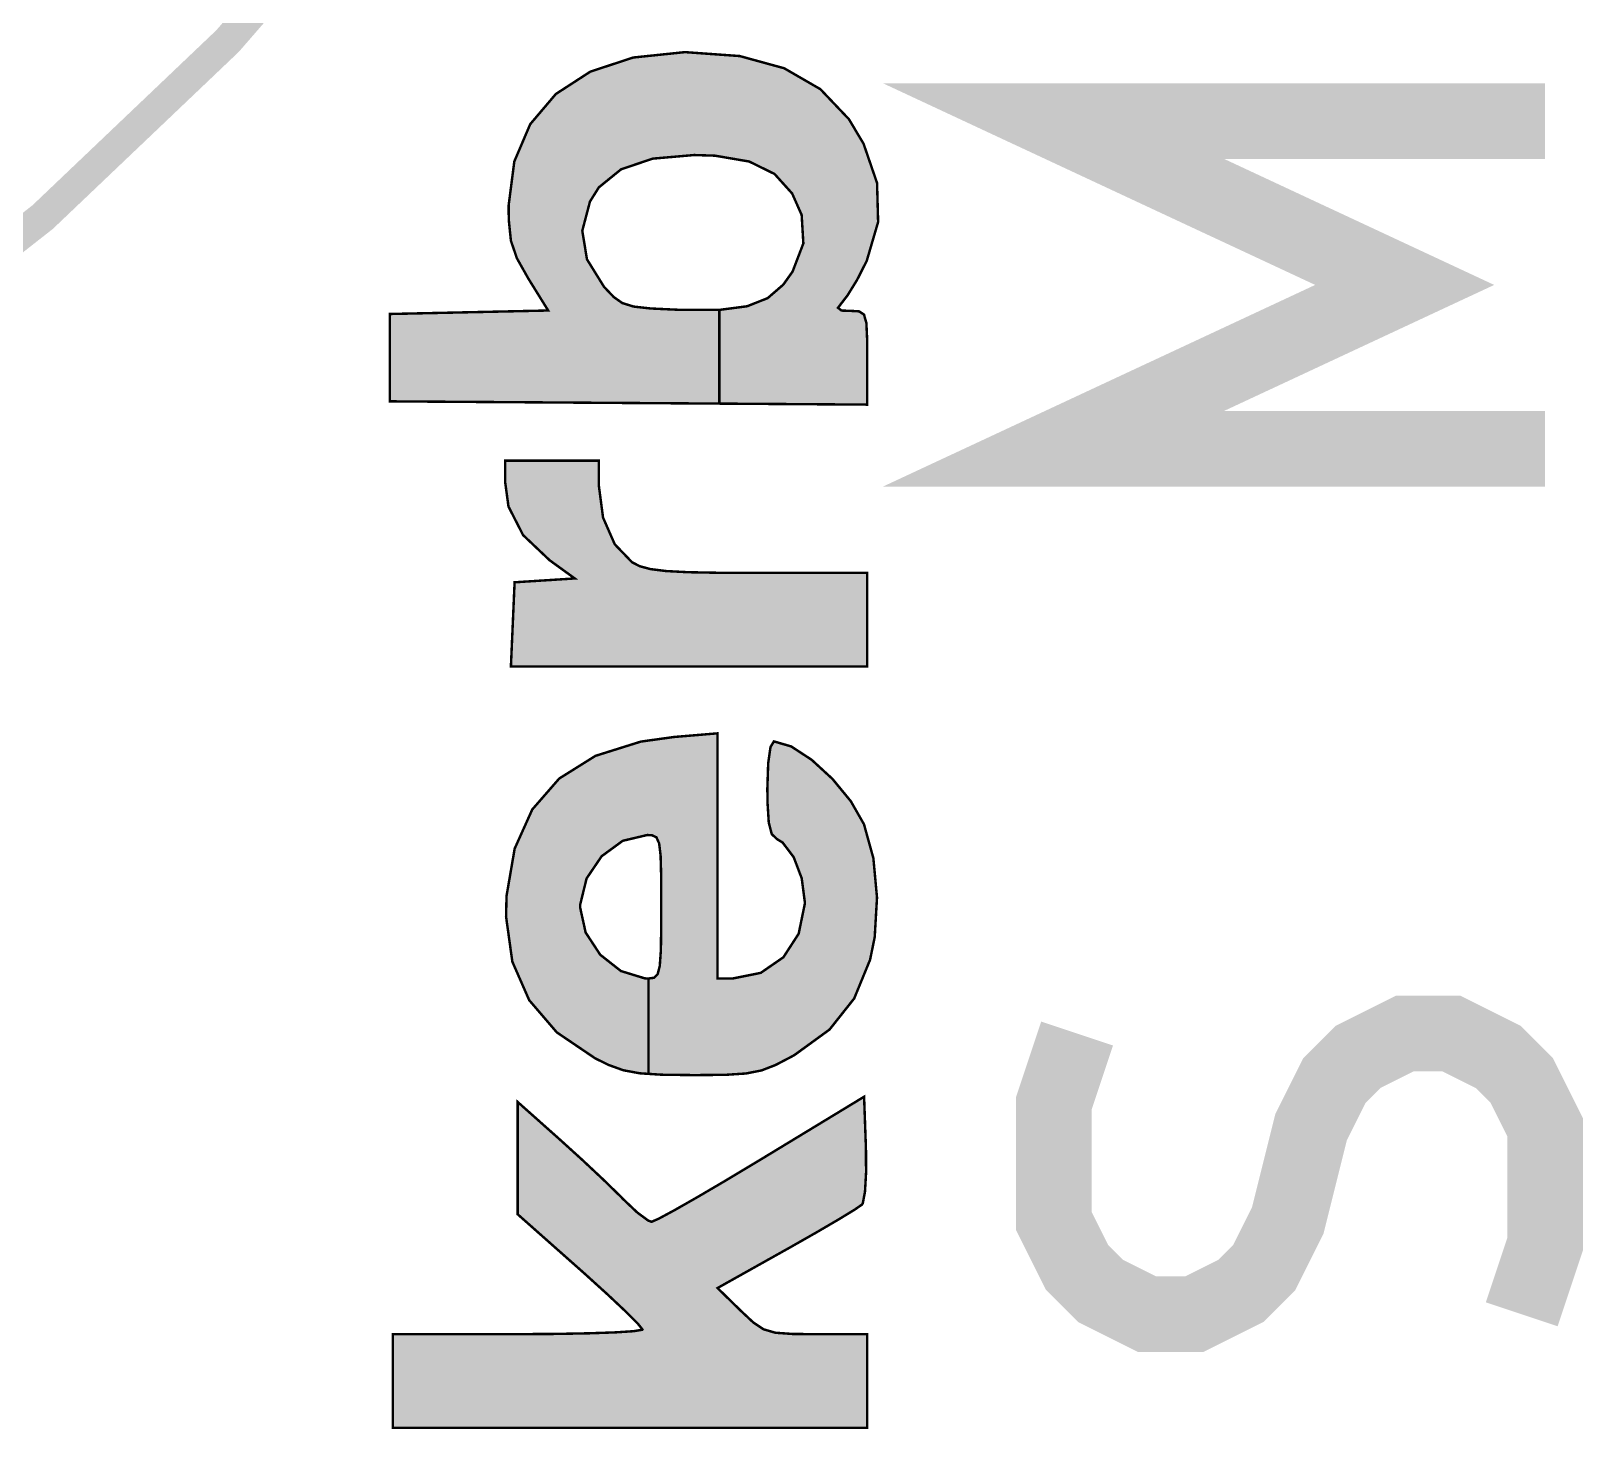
# Model space of a CAD drawing. Extents: x 66 to 205, y -127 to -80.
# Drawn here: x 104.98 to 111.29, y -114.81 to -109.12 of the extents above; entities that cross this region are included whole.
import ezdxf

# ---------------------------------------------------------------- set-up
doc = ezdxf.new("R2010")
doc.units = 0
doc.layers.add('MKSMINI12864-B_SILKS_GBR', color=5, linetype='CONTINUOUS')
doc.layers.add('MKSMINI12864-F_SILKS_GBR', color=11, linetype='CONTINUOUS')

msp = doc.modelspace()

# ---------------------------------------------------------------- linework, layer by layer
at = {"layer": 'MKSMINI12864-B_SILKS_GBR', "const_width": 0.127}
msp.add_lwpolyline([(98.390622, -112.528286, 0.9549773), (98.386, -90.7285)], format="xyb", dxfattribs=at)
at = {"layer": 'MKSMINI12864-F_SILKS_GBR'}
for points, const_width in [([(106.761036, -110.267002), (107.083372, -110.259904), (107.002336, -110.12943), (106.955972, -110.047084), (106.931686, -109.975724), (106.922982, -109.89112), (106.92247, -109.831728), (106.94557, -109.652974), (107.010448, -109.50117), (107.114492, -109.378572), (107.255088, -109.287434), (107.42962, -109.230008), (107.635478, -109.208548), (107.6452, -109.208466), (107.862646, -109.22402), (108.043814, -109.27374), (108.191118, -109.358866), (108.306974, -109.480646), (108.366808, -109.580548), (108.421864, -109.740868), (108.426202, -109.899638), (108.379848, -110.05774), (108.379846, -110.057744), (108.340582, -110.135266), (108.301416, -110.19879), (108.287566, -110.216494), (108.26286, -110.248948), (108.277746, -110.260206), (108.314364, -110.2614), (108.348634, -110.263352), (108.368732, -110.276338), (108.37844, -110.31106), (108.381538, -110.37822), (108.3818, -110.452202), (108.3818, -110.643004), (107.780074, -110.638884), (107.780074, -110.25744), (107.893368, -110.242582), (107.976826, -110.209418), (108.04027, -110.15455), (108.078028, -110.101416), (108.121884, -109.986788), (108.115018, -109.870898), (108.076348, -109.783622), (108.004788, -109.704124), (107.901862, -109.653494), (107.762088, -109.629576), (107.677766, -109.626958), (107.50866, -109.641686), (107.37997, -109.685242), (107.289676, -109.758526), (107.25356, -109.816148), (107.222206, -109.935124), (107.24121, -110.051462), (107.31013, -110.162604), (107.314248, -110.167274), (107.350478, -110.205298), (107.385246, -110.229626), (107.431116, -110.243876), (107.50066, -110.251674), (107.606448, -110.256634), (107.62712, -110.25739), (107.780074, -110.25744), (107.780074, -110.638884), (106.4387, -110.6297), (106.4387, -110.2741), (106.761036, -110.267002)], 0.01), ([(111.140762, -110.822428), (109.140762, -110.822428), (110.569334, -110.15576), (109.140762, -109.489094), (111.140762, -109.489094)], 0.3081), ([(107.2896, -110.871), (107.2896, -110.973416), (107.30675, -111.103054), (107.354392, -111.211672), (107.42494, -111.284908), (107.456456, -111.300982), (107.499756, -111.312622), (107.562744, -111.320494), (107.65332, -111.325268), (107.77939, -111.327612), (107.936406, -111.3282), (108.3818, -111.3282), (108.3818, -111.7092), (106.931678, -111.7092), (106.9467, -111.3663), (107.069138, -111.358486), (107.191578, -111.35067), (107.0891, -111.276436), (106.981258, -111.174158), (106.921858, -111.058088), (106.9086, -110.961162), (106.9086, -110.871), (107.2896, -110.871)], 0.01), ([(106.913928, -112.642898), (106.94699, -112.450532), (107.018626, -112.29112), (107.12839, -112.165082), (107.27584, -112.07284), (107.46053, -112.014816), (107.595206, -111.99607), (107.7722, -111.981232), (107.7722, -112.9792), (107.834046, -112.9792), (107.948558, -112.956246), (108.040692, -112.892744), (108.102884, -112.796738), (108.127576, -112.676272), (108.127706, -112.666788), (108.115256, -112.571408), (108.082696, -112.485428), (108.037486, -112.42566), (108.01444, -112.411576), (107.99338, -112.39149), (107.981158, -112.34482), (107.975948, -112.261908), (107.9754, -112.205298), (107.978756, -112.103128), (107.988132, -112.036882), (108.002062, -112.014), (108.07249, -112.034522), (108.155796, -112.08902), (108.24049, -112.166898), (108.315082, -112.257558), (108.368084, -112.3504), (108.368946, -112.352444), (108.406892, -112.489504), (108.421672, -112.649826), (108.412288, -112.810958), (108.393458, -112.903), (108.328784, -113.060502), (108.228492, -113.18704), (108.086334, -113.290336), (108.075008, -113.2967), (108.009, -113.33124), (107.95186, -113.35338), (107.889146, -113.365822), (107.806416, -113.371272), (107.68923, -113.372432), (107.6706, -113.372408), (107.545342, -113.370874), (107.491538, -113.367414), (107.491538, -112.9792), (107.513894, -112.976358), (107.52873, -112.96209), (107.537582, -112.927786), (107.541984, -112.86484), (107.54347, -112.764638), (107.5436, -112.6871), (107.54321, -112.561836), (107.540914, -112.478732), (107.535018, -112.429148), (107.523834, -112.404444), (107.50567, -112.395982), (107.48645, -112.395094), (107.386776, -112.418694), (107.300966, -112.481462), (107.239702, -112.571864), (107.213656, -112.678372), (107.2134, -112.690014), (107.235832, -112.79202), (107.295152, -112.88242), (107.379394, -112.948772), (107.476592, -112.978636), (107.491538, -112.9792), (107.491538, -113.367414), (107.456398, -113.365154), (107.389304, -113.352758), (107.329602, -113.331196), (107.274614, -113.30419), (107.118412, -113.198456), (107.00618, -113.067578), (106.9375, -112.910784), (106.91195, -112.72731), (106.913928, -112.642898)], 0.01), ([(111.045524, -114.346238), (111.140762, -114.060522), (111.140762, -113.584332), (111.045524, -113.393856), (110.950286, -113.298618), (110.75981, -113.20338), (110.569334, -113.20338), (110.378858, -113.298618), (110.28362, -113.393856), (110.18838, -113.584332), (110.093142, -113.965284), (109.997904, -114.15576), (109.902666, -114.251), (109.71219, -114.346238), (109.521714, -114.346238), (109.331238, -114.251), (109.236, -114.15576), (109.140762, -113.965284), (109.140762, -113.489094), (109.236, -113.20338)], 0.3081), ([(106.9594, -114.427), (107.113762, -114.426096), (107.249198, -114.42357), (107.358114, -114.419712), (107.432916, -114.414804), (107.466008, -114.409132), (107.466954, -114.40795), (107.4488, -114.384968), (107.399394, -114.335418), (107.325804, -114.26609), (107.2351, -114.183768), (107.212954, -114.16406), (106.9594, -113.939222), (106.9594, -113.481968), (107.13085, -113.634714), (107.220908, -113.716478), (107.30792, -113.798058), (107.37638, -113.864856), (107.389832, -113.87863), (107.445574, -113.931472), (107.48988, -113.964332), (107.504132, -113.96971), (107.533264, -113.957038), (107.598496, -113.921804), (107.692682, -113.868086), (107.808676, -113.799972), (107.939326, -113.72154), (107.95, -113.715062), (108.3691, -113.460504), (108.376542, -113.66834), (108.377298, -113.767608), (108.372722, -113.847482), (108.363762, -113.89426), (108.36054, -113.89962), (108.330422, -113.920404), (108.265136, -113.960208), (108.173988, -114.013504), (108.066288, -114.074762), (108.054854, -114.081176), (107.77261, -114.23929), (107.868726, -114.333146), (107.918036, -114.379322), (107.959474, -114.40715), (108.008118, -114.421276), (108.079044, -114.426344), (108.17332, -114.427), (108.3818, -114.427), (108.3818, -114.808), (106.4514, -114.808), (106.4514, -114.427), (106.9594, -114.427)], 0.01)]:
    msp.add_lwpolyline(points, dxfattribs=dict(at, const_width=const_width))
for points in [[(107.296702, -109.273746), (107.429598, -109.230016), (108.043816, -109.273746), (107.884474, -109.230016)], [(107.429598, -109.230016), (107.48712, -109.224018), (107.884474, -109.230016), (107.862618, -109.224018)], [(107.48712, -109.224018), (107.635466, -109.20855), (107.862618, -109.224018), (107.646364, -109.20855)], [(107.635466, -109.20855), (107.645188, -109.208466), (107.646364, -109.20855), (107.645188, -109.208466)], [(107.1449, -109.358868), (107.255068, -109.287446), (108.191114, -109.358868), (108.067524, -109.287446)], [(107.255068, -109.287446), (107.296702, -109.273746), (108.067524, -109.287446), (108.043816, -109.273746)], [(107.027896, -109.480622), (107.114472, -109.378596), (108.30695, -109.480622), (108.209884, -109.378596)], [(107.114472, -109.378596), (107.1449, -109.358868), (108.209884, -109.378596), (108.191114, -109.358868)], [(106.976538, -109.58052), (107.010436, -109.501198), (108.366792, -109.58052), (108.319276, -109.501198)], [(107.010436, -109.501198), (107.027896, -109.480622), (108.319276, -109.501198), (108.30695, -109.480622)], [(106.956694, -109.626958), (106.976538, -109.58052), (108.38274, -109.626958), (108.366792, -109.58052)], [(106.945566, -109.653), (106.950394, -109.641698), (107.475236, -109.653), (107.508626, -109.641698)], [(106.950394, -109.641698), (106.950398, -109.641688), (107.508626, -109.641698), (107.508672, -109.641688)], [(106.950398, -109.641688), (106.956694, -109.626958), (107.508672, -109.641688), (107.677772, -109.626958)], [(107.762096, -109.629578), (107.677772, -109.626958), (108.38364, -109.629578), (108.38274, -109.626958)], [(107.901818, -109.653486), (107.762096, -109.629578), (108.39185, -109.653486), (108.38364, -109.629578)], [(106.931932, -109.758518), (106.941394, -109.685274), (107.289694, -109.758518), (107.379928, -109.685274)], [(106.941394, -109.685274), (106.9414, -109.68524), (107.379928, -109.685274), (107.37999, -109.68524)], [(106.9414, -109.68524), (106.945566, -109.653), (107.37999, -109.68524), (107.475236, -109.653)], [(107.901872, -109.653504), (107.901818, -109.653486), (108.391856, -109.653504), (108.39185, -109.653486)], [(108.004736, -109.704098), (107.901872, -109.653504), (108.409232, -109.704098), (108.391856, -109.653504)], [(108.004796, -109.704144), (108.004736, -109.704098), (108.409248, -109.704144), (108.409232, -109.704098)], [(108.037858, -109.740868), (108.004796, -109.704144), (108.421858, -109.740868), (108.409248, -109.704144)], [(106.924486, -109.816136), (106.931924, -109.758568), (107.253572, -109.816136), (107.28965, -109.758568)], [(106.931924, -109.758568), (106.931932, -109.758518), (107.28965, -109.758568), (107.289694, -109.758518)], [(108.076316, -109.783588), (108.037858, -109.740868), (108.423026, -109.783588), (108.421858, -109.740868)], [(106.92247, -109.831748), (106.924478, -109.816192), (107.249448, -109.831748), (107.253548, -109.816192)], [(106.922982, -109.891114), (106.92247, -109.831748), (107.233804, -109.891114), (107.249448, -109.831748)], [(106.924478, -109.816192), (106.924486, -109.816136), (107.253548, -109.816192), (107.253572, -109.816136)], [(108.07635, -109.78364), (108.076316, -109.783588), (108.423026, -109.78364), (108.423026, -109.783588)], [(108.114996, -109.870848), (108.07635, -109.78364), (108.425408, -109.870848), (108.423026, -109.78364)], [(106.927508, -109.935088), (106.922982, -109.891114), (107.222218, -109.935088), (107.233804, -109.891114)], [(108.115014, -109.870918), (108.114996, -109.870848), (108.42541, -109.870918), (108.425408, -109.870848)], [(108.11672, -109.899666), (108.115014, -109.870918), (108.426194, -109.899666), (108.42541, -109.870918)], [(108.121882, -109.986746), (108.11672, -109.899666), (108.400658, -109.986746), (108.426194, -109.899666)], [(106.927516, -109.93517), (106.927508, -109.935088), (107.222214, -109.93517), (107.222218, -109.935088)], [(106.931688, -109.975726), (106.927516, -109.93517), (107.22884, -109.975726), (107.222214, -109.93517)], [(106.955964, -110.047058), (106.931688, -109.975726), (107.240492, -110.047058), (107.22884, -109.975726)], [(108.094724, -110.057768), (108.121868, -109.98683), (108.379834, -110.057768), (108.400634, -109.98683)], [(108.121868, -109.98683), (108.121882, -109.986746), (108.400634, -109.98683), (108.400658, -109.986746)], [(106.95841, -110.051402), (106.955964, -110.047058), (107.2412, -110.051402), (107.240492, -110.047058)], [(106.958452, -110.051476), (106.95841, -110.051402), (107.241228, -110.051476), (107.2412, -110.051402)], [(107.002332, -110.129426), (106.958452, -110.051476), (107.289564, -110.129426), (107.241228, -110.051476)], [(108.07803, -110.101402), (108.094724, -110.057768), (108.357732, -110.101402), (108.379834, -110.057768)], [(107.022942, -110.162608), (107.002332, -110.129426), (107.310138, -110.162608), (107.289564, -110.129426)], [(108.040242, -110.154574), (108.053958, -110.135276), (108.328676, -110.154574), (108.340576, -110.135276)], [(108.053958, -110.135276), (108.078008, -110.101446), (108.340576, -110.135276), (108.35771, -110.101446)], [(108.078008, -110.101446), (108.07803, -110.101402), (108.35771, -110.101446), (108.357732, -110.101402)], [(107.02584, -110.167274), (107.022942, -110.162608), (107.314252, -110.167274), (107.310138, -110.162608)], [(107.04946, -110.205302), (107.02584, -110.167274), (107.35049, -110.205302), (107.314252, -110.167274)], [(107.06455, -110.2296), (107.04946, -110.205302), (107.385208, -110.2296), (107.35049, -110.205302)], [(107.89338, -110.242574), (107.95901, -110.216496), (108.267708, -110.242574), (108.287564, -110.216496)], [(107.95901, -110.216496), (107.976778, -110.209436), (108.287564, -110.216496), (108.293086, -110.209436)], [(107.976778, -110.209436), (107.976834, -110.209402), (108.293086, -110.209436), (108.293114, -110.209402)], [(107.976834, -110.209402), (107.98909, -110.198804), (108.293114, -110.209402), (108.301406, -110.198804)], [(107.98909, -110.198804), (108.040242, -110.154574), (108.301406, -110.198804), (108.328676, -110.154574)], [(106.4387, -110.2741), (106.761036, -110.267002), (108.365266, -110.2741), (108.354274, -110.267002)], [(106.4387, -110.276308), (106.4387, -110.2741), (108.368684, -110.276308), (108.365266, -110.2741)], [(106.4387, -110.276364), (106.4387, -110.276308), (108.368726, -110.276364), (108.368684, -110.276308)], [(106.4387, -110.311062), (106.4387, -110.276364), (108.378436, -110.311062), (108.368726, -110.276364)], [(106.761036, -110.267002), (106.92616, -110.263366), (108.354274, -110.267002), (108.348642, -110.263366)], [(106.92616, -110.263366), (106.926886, -110.26335), (108.348642, -110.263366), (108.348596, -110.26335)], [(106.926886, -110.26335), (107.015444, -110.2614), (108.348596, -110.26335), (108.314362, -110.2614)], [(107.015444, -110.2614), (107.069486, -110.26021), (108.314362, -110.2614), (108.27781, -110.26021)], [(107.064566, -110.229626), (107.06455, -110.2296), (107.385262, -110.229626), (107.385208, -110.2296)], [(107.073418, -110.243876), (107.064566, -110.229626), (107.431126, -110.243876), (107.385262, -110.229626)], [(107.069486, -110.26021), (107.071302, -110.26017), (108.27781, -110.26021), (108.277696, -110.26017)], [(107.071302, -110.26017), (107.08302, -110.259912), (108.277696, -110.26017), (108.277356, -110.259912)], [(107.07826, -110.251674), (107.073418, -110.243876), (107.500662, -110.251674), (107.431126, -110.243876)], [(107.081342, -110.256634), (107.07826, -110.251674), (107.606448, -110.256634), (107.500662, -110.251674)], [(107.08181, -110.25739), (107.081342, -110.256634), (107.627122, -110.25739), (107.606448, -110.256634)], [(107.081842, -110.25744), (107.08181, -110.25739), (107.780046, -110.25744), (107.627122, -110.25739)], [(107.083186, -110.259606), (107.081842, -110.25744), (108.276952, -110.259606), (108.274088, -110.25744)], [(107.08302, -110.259912), (107.083188, -110.259806), (108.277356, -110.259912), (108.277216, -110.259806)], [(107.083188, -110.259806), (107.083186, -110.259606), (108.277216, -110.259806), (108.276952, -110.259606)], [(107.780046, -110.25744), (107.843896, -110.249068), (108.274088, -110.25744), (108.26302, -110.249068)], [(107.843896, -110.249068), (107.844918, -110.248934), (108.26302, -110.249068), (108.262942, -110.248934)], [(107.844918, -110.248934), (107.846046, -110.248786), (108.262942, -110.248934), (108.26298, -110.248786)], [(107.846046, -110.248786), (107.893332, -110.242586), (108.26298, -110.248786), (108.2677, -110.242586)], [(107.893332, -110.242586), (107.89338, -110.242574), (108.2677, -110.242586), (108.267708, -110.242574)], [(106.4387, -110.378226), (106.4387, -110.311062), (108.381538, -110.378226), (108.378436, -110.311062)], [(106.4387, -110.452202), (106.4387, -110.378226), (108.3818, -110.452202), (108.381538, -110.378226)], [(106.4387, -110.6297), (106.4387, -110.452202), (108.3818, -110.6297), (108.3818, -110.452202)], [(107.780074, -110.638884), (106.4387, -110.6297), (108.3818, -110.638884), (108.3818, -110.6297)], [(108.3818, -110.643004), (107.780074, -110.638884), (108.3818, -110.643004), (108.3818, -110.638884)], [(106.9086, -110.961156), (106.9086, -110.871), (107.289602, -110.961156), (107.2896, -110.871)], [(106.910282, -110.973436), (106.9086, -110.961156), (107.289602, -110.973436), (107.289602, -110.961156)], [(106.921862, -111.058088), (106.910282, -110.973436), (107.300802, -111.058088), (107.289602, -110.973436)], [(106.944854, -111.103012), (106.921862, -111.058088), (107.306744, -111.103012), (107.300802, -111.058088)], [(106.944882, -111.103066), (106.944854, -111.103012), (107.306758, -111.103066), (107.306744, -111.103012)], [(106.981262, -111.174156), (106.944882, -111.103066), (107.337938, -111.174156), (107.306758, -111.103066)], [(107.020766, -111.211622), (106.981262, -111.174156), (107.354368, -111.211622), (107.337938, -111.174156)], [(107.020826, -111.21168), (107.020766, -111.211622), (107.354408, -111.21168), (107.354368, -111.211622)], [(107.089086, -111.276422), (107.020826, -111.21168), (107.416766, -111.276422), (107.354408, -111.21168)], [(107.100752, -111.284872), (107.089086, -111.276422), (107.424904, -111.284872), (107.416766, -111.276422)], [(107.100806, -111.284912), (107.100752, -111.284872), (107.424958, -111.284912), (107.424904, -111.284872)], [(107.122992, -111.300984), (107.100806, -111.284912), (107.456466, -111.300984), (107.424958, -111.284912)], [(107.069138, -111.358486), (107.19102, -111.350706), (108.3818, -111.358486), (108.3818, -111.350706)], [(107.139056, -111.312622), (107.122992, -111.300984), (107.499764, -111.312622), (107.456466, -111.300984)], [(107.149922, -111.320494), (107.139056, -111.312622), (107.562748, -111.320494), (107.499764, -111.312622)], [(107.156512, -111.325268), (107.149922, -111.320494), (107.653322, -111.325268), (107.562748, -111.320494)], [(107.159748, -111.327612), (107.156512, -111.325268), (107.779392, -111.327612), (107.653322, -111.325268)], [(107.16056, -111.3282), (107.159748, -111.327612), (107.936406, -111.3282), (107.779392, -111.327612)], [(107.191126, -111.350344), (107.16056, -111.3282), (108.3818, -111.350344), (108.3818, -111.3282)], [(107.19102, -111.350706), (107.1912, -111.350562), (108.3818, -111.350706), (108.3818, -111.350562)], [(107.1912, -111.350562), (107.191126, -111.350344), (108.3818, -111.350562), (108.3818, -111.350344)], [(106.931678, -111.7092), (106.9467, -111.3663), (108.3818, -111.7092), (108.3818, -111.3663)], [(106.9467, -111.3663), (107.069138, -111.358486), (108.3818, -111.3663), (108.3818, -111.358486)], [(107.595198, -111.99607), (107.7722, -111.981232), (107.7722, -111.99607), (107.7722, -111.981232)], [(107.275816, -112.072856), (107.460506, -112.014824), (107.7722, -112.072856), (107.7722, -112.014824)], [(107.460506, -112.014824), (107.595198, -111.99607), (107.7722, -112.014824), (107.7722, -111.99607)], [(107.980756, -112.089006), (107.988126, -112.036924), (108.155774, -112.089006), (108.076156, -112.036924)], [(107.988126, -112.036924), (107.989582, -112.034526), (108.076156, -112.036924), (108.07249, -112.034526)], [(107.989582, -112.034526), (108.002062, -112.014), (108.07249, -112.034526), (108.002062, -112.014)], [(107.128372, -112.165102), (107.275816, -112.072856), (107.7722, -112.165102), (107.7722, -112.072856)], [(107.976662, -112.166882), (107.978756, -112.103144), (108.240476, -112.166882), (108.171152, -112.103144)], [(107.978756, -112.103144), (107.980756, -112.089006), (108.171152, -112.103144), (108.155774, -112.089006)], [(107.018614, -112.291148), (107.128372, -112.165102), (107.7722, -112.291148), (107.7722, -112.165102)], [(107.9754, -112.205304), (107.976662, -112.166882), (108.27209, -112.205304), (108.240476, -112.166882)], [(107.975906, -112.257536), (107.9754, -112.205304), (108.315066, -112.257536), (108.27209, -112.205304)], [(106.971904, -112.395098), (107.018614, -112.291148), (107.7722, -112.395098), (107.7722, -112.291148)], [(107.975948, -112.261914), (107.975906, -112.257536), (108.317566, -112.261914), (108.315066, -112.257536)], [(107.981156, -112.34479), (107.975948, -112.261914), (108.364882, -112.34479), (108.317566, -112.261914)], [(107.98262, -112.350382), (107.981156, -112.34479), (108.368074, -112.350382), (108.364882, -112.34479)], [(107.983156, -112.352426), (107.98262, -112.350382), (108.368938, -112.352426), (108.368074, -112.350382)], [(107.99337, -112.39145), (107.983156, -112.352426), (108.379744, -112.39145), (108.368938, -112.352426)], [(106.946984, -112.45056), (106.961286, -112.41873), (107.343216, -112.45056), (107.386726, -112.41873)], [(106.961286, -112.41873), (106.9613, -112.418698), (107.386726, -112.41873), (107.386798, -112.418698)], [(106.9613, -112.418698), (106.971902, -112.395104), (107.386798, -112.418698), (107.486408, -112.395104)], [(106.971902, -112.395104), (106.971904, -112.395098), (107.486408, -112.395104), (107.486464, -112.395098)], [(107.505612, -112.395978), (107.486464, -112.395098), (107.7722, -112.395978), (107.7722, -112.395098)], [(107.505686, -112.395996), (107.505612, -112.395978), (107.7722, -112.395996), (107.7722, -112.395978)], [(107.523768, -112.404412), (107.505686, -112.395996), (107.7722, -112.404412), (107.7722, -112.395996)], [(107.523866, -112.404512), (107.523768, -112.404412), (107.7722, -112.404512), (107.7722, -112.404412)], [(107.535, -112.429106), (107.523866, -112.404512), (107.7722, -112.429106), (107.7722, -112.404512)], [(107.993398, -112.391496), (107.99337, -112.39145), (108.379756, -112.391496), (108.379744, -112.39145)], [(108.014416, -112.411552), (107.993398, -112.391496), (108.38531, -112.411552), (108.379756, -112.391496)], [(108.037438, -112.42563), (108.014416, -112.411552), (108.389208, -112.42563), (108.38531, -112.411552)], [(108.037494, -112.42568), (108.037438, -112.42563), (108.389222, -112.42568), (108.389208, -112.42563)], [(108.082672, -112.485394), (108.037494, -112.42568), (108.405754, -112.485394), (108.389222, -112.42568)], [(106.92614, -112.571852), (106.941666, -112.481504), (107.239716, -112.571852), (107.300938, -112.481504)], [(106.941666, -112.481504), (106.941674, -112.481454), (107.300938, -112.481504), (107.300986, -112.481454)], [(106.941674, -112.481454), (106.946984, -112.45056), (107.300986, -112.481454), (107.343216, -112.45056)], [(107.535016, -112.429164), (107.535, -112.429106), (107.7722, -112.429164), (107.7722, -112.429106)], [(107.540914, -112.478746), (107.535016, -112.429164), (107.7722, -112.478746), (107.7722, -112.429164)], [(107.54321, -112.561842), (107.540914, -112.478746), (107.7722, -112.561842), (107.7722, -112.478746)], [(108.0827, -112.485444), (108.082672, -112.485394), (108.405768, -112.485444), (108.405754, -112.485394)], [(108.084228, -112.489478), (108.0827, -112.485444), (108.406884, -112.489478), (108.405768, -112.485444)], [(108.115244, -112.571376), (108.084228, -112.489478), (108.414436, -112.571376), (108.406884, -112.489478)], [(106.913928, -112.642922), (106.926128, -112.571916), (107.222326, -112.642922), (107.239688, -112.571916)], [(106.926128, -112.571916), (106.92614, -112.571852), (107.239688, -112.571916), (107.239716, -112.571852)], [(107.5436, -112.6871), (107.54321, -112.561842), (107.7722, -112.6871), (107.7722, -112.561842)], [(108.115254, -112.57142), (108.115244, -112.571376), (108.41444, -112.57142), (108.414436, -112.571376)], [(108.125494, -112.64985), (108.115254, -112.57142), (108.421672, -112.64985), (108.41444, -112.57142)], [(106.912824, -112.68998), (106.913096, -112.678406), (107.2134, -112.68998), (107.213656, -112.678406)], [(106.913096, -112.678362), (106.913928, -112.642922), (107.213662, -112.678362), (107.222326, -112.642922)], [(106.913096, -112.678406), (106.913096, -112.678362), (107.213656, -112.678406), (107.213662, -112.678362)], [(108.102882, -112.796716), (108.12757, -112.6763), (108.413114, -112.796716), (108.42013, -112.6763)], [(108.127706, -112.66681), (108.125494, -112.64985), (108.420682, -112.66681), (108.421672, -112.64985)], [(108.12757, -112.6763), (108.127706, -112.66681), (108.42013, -112.6763), (108.420682, -112.66681)], [(106.91195, -112.727306), (106.912822, -112.690026), (107.221602, -112.727306), (107.213404, -112.690026)], [(106.920956, -112.791966), (106.91195, -112.727306), (107.23582, -112.791966), (107.221602, -112.727306)], [(106.912822, -112.690026), (106.912824, -112.68998), (107.213404, -112.690026), (107.2134, -112.68998)], [(107.54347, -112.76464), (107.5436, -112.6871), (107.7722, -112.76464), (107.7722, -112.6871)], [(106.920966, -112.792034), (106.920956, -112.791966), (107.235848, -112.792034), (107.23582, -112.791966)], [(106.93355, -112.88238), (106.920966, -112.792034), (107.295124, -112.88238), (107.235848, -112.792034)], [(107.541984, -112.864848), (107.54347, -112.76464), (107.7722, -112.864848), (107.7722, -112.76464)], [(108.093656, -112.81098), (108.102854, -112.796784), (108.412284, -112.81098), (108.41311, -112.796784)], [(108.102854, -112.796784), (108.102882, -112.796716), (108.41311, -112.796784), (108.413114, -112.796716)], [(107.537574, -112.927812), (107.541984, -112.864848), (107.7722, -112.927812), (107.7722, -112.864848)], [(108.040696, -112.89272), (108.093656, -112.81098), (108.395556, -112.89272), (108.412284, -112.81098)], [(106.933556, -112.882428), (106.93355, -112.88238), (107.295168, -112.882428), (107.295124, -112.88238)], [(106.937504, -112.910784), (106.933556, -112.882428), (107.331168, -112.910784), (107.295168, -112.882428)], [(106.95413, -112.948738), (106.937504, -112.910784), (107.37935, -112.948738), (107.331168, -112.910784)], [(107.528742, -112.962038), (107.537574, -112.927812), (107.7722, -112.962038), (107.7722, -112.927812)], [(107.948572, -112.956226), (108.025768, -112.903026), (108.371598, -112.956226), (108.393448, -112.903026)], [(108.025768, -112.903026), (108.040642, -112.892776), (108.393448, -112.903026), (108.395544, -112.892776)], [(108.040642, -112.892776), (108.040696, -112.89272), (108.395544, -112.892776), (108.395556, -112.89272)], [(106.954144, -112.948772), (106.95413, -112.948738), (107.379416, -112.948772), (107.37935, -112.948738)], [(106.967222, -112.978626), (106.954144, -112.948772), (107.476554, -112.978626), (107.379416, -112.948772)], [(106.967226, -112.978634), (106.967222, -112.978626), (107.476604, -112.978634), (107.476554, -112.978626)], [(106.967472, -112.9792), (106.967226, -112.978634), (107.491514, -112.9792), (107.476604, -112.978634)], [(107.003094, -113.06052), (106.967472, -112.9792), (108.328766, -113.06052), (108.362162, -112.9792)], [(107.491514, -112.9792), (107.491986, -112.97914), (107.7724, -112.9792), (107.772258, -112.97914)], [(107.491986, -112.97914), (107.493088, -112.979), (107.772258, -112.97914), (107.7722, -112.979)], [(107.493088, -112.979), (107.513828, -112.976366), (107.7722, -112.979), (107.7722, -112.976366)], [(107.513828, -112.976366), (107.51394, -112.976312), (107.7722, -112.976366), (107.7722, -112.976312)], [(107.51394, -112.976312), (107.528686, -112.962132), (107.7722, -112.976312), (107.7722, -112.962132)], [(107.528686, -112.962132), (107.528742, -112.962038), (107.7722, -112.962132), (107.7722, -112.962038)], [(107.834016, -112.9792), (107.948498, -112.956258), (108.362162, -112.9792), (108.371584, -112.956258)], [(107.948498, -112.956258), (107.948572, -112.956226), (108.371584, -112.956258), (108.371598, -112.956226)], [(107.006182, -113.067574), (107.003094, -113.06052), (108.323174, -113.067574), (108.328766, -113.06052)], [(107.108644, -113.187064), (107.006182, -113.067574), (108.228458, -113.187064), (108.323174, -113.067574)], [(107.118386, -113.198426), (107.108644, -113.187064), (108.21282, -113.198426), (108.228458, -113.187064)], [(107.254166, -113.290346), (107.118386, -113.198426), (108.086318, -113.290346), (108.21282, -113.198426)], [(107.263554, -113.296702), (107.254166, -113.290346), (108.075002, -113.296702), (108.086318, -113.290346)], [(107.274596, -113.304178), (107.263554, -113.296702), (108.060714, -113.304178), (108.075002, -113.296702)], [(107.329588, -113.33119), (107.274596, -113.304178), (108.00909, -113.33119), (108.060714, -113.304178)], [(107.329744, -113.331246), (107.329588, -113.33119), (108.008984, -113.331246), (108.00909, -113.33119)], [(107.38928, -113.35275), (107.329744, -113.331246), (107.953474, -113.35275), (108.008984, -113.331246)], [(107.392722, -113.353386), (107.38928, -113.35275), (107.951834, -113.353386), (107.953474, -113.35275)], [(107.45638, -113.36515), (107.392722, -113.353386), (107.892524, -113.36515), (107.951834, -113.353386)], [(107.466848, -113.365824), (107.45638, -113.36515), (107.889126, -113.365824), (107.892524, -113.36515)], [(107.491538, -113.367414), (107.466848, -113.365824), (107.864984, -113.367414), (107.889126, -113.365824)], [(107.545336, -113.370874), (107.491538, -113.367414), (107.812448, -113.370874), (107.864984, -113.367414)], [(107.577838, -113.371272), (107.545336, -113.370874), (107.806406, -113.371272), (107.812448, -113.370874)], [(107.6706, -113.372408), (107.577838, -113.371272), (107.691654, -113.372408), (107.806406, -113.371272)], [(107.68923, -113.372432), (107.6706, -113.372408), (107.68923, -113.372432), (107.691654, -113.372408)], [(106.9594, -113.634714), (106.9594, -113.48197), (107.13085, -113.634714), (106.9594, -113.48197)], [(108.026914, -113.668344), (108.3691, -113.460504), (108.376542, -113.668344), (108.3691, -113.460504)], [(106.9594, -113.716476), (106.9594, -113.634714), (107.220906, -113.716476), (107.13085, -113.634714)], [(107.95, -113.715062), (108.026914, -113.668344), (108.376898, -113.715062), (108.376542, -113.668344)], [(106.9594, -113.798056), (106.9594, -113.716476), (107.307918, -113.798056), (107.220906, -113.716476)], [(107.862566, -113.76762), (107.939326, -113.72154), (108.377298, -113.76762), (108.376948, -113.72154)], [(107.939326, -113.72154), (107.95, -113.715062), (108.376948, -113.72154), (108.376898, -113.715062)], [(106.9594, -113.864852), (106.9594, -113.798056), (107.376378, -113.864852), (107.307918, -113.798056)], [(107.727736, -113.847502), (107.808676, -113.799972), (108.372718, -113.847502), (108.375442, -113.799972)], [(107.808676, -113.799972), (107.862566, -113.76762), (108.375442, -113.799972), (108.377298, -113.76762)], [(106.9594, -113.878632), (106.9594, -113.864852), (107.389832, -113.878632), (107.376378, -113.864852)], [(106.9594, -113.931474), (106.9594, -113.878632), (107.445578, -113.931474), (107.389832, -113.878632)], [(107.64673, -113.894294), (107.69268, -113.868088), (108.363744, -113.894294), (108.368768, -113.868088)], [(107.69268, -113.868088), (107.727736, -113.847502), (108.368768, -113.868088), (108.372718, -113.847502)], [(106.9594, -113.939156), (106.9594, -113.931474), (107.455936, -113.939156), (107.445578, -113.931474)], [(106.959432, -113.939228), (106.9594, -113.939156), (107.456034, -113.939228), (107.455936, -113.939156)], [(106.987712, -113.964306), (106.959432, -113.939228), (107.489844, -113.964306), (107.456034, -113.939228)], [(107.533252, -113.957044), (107.598494, -113.921806), (108.270322, -113.957044), (108.328122, -113.921806)], [(107.598494, -113.921806), (107.600944, -113.920408), (108.328122, -113.921806), (108.330416, -113.920408)], [(107.600944, -113.920408), (107.637354, -113.899642), (108.330416, -113.920408), (108.360506, -113.899642)], [(107.637354, -113.899642), (107.64673, -113.894294), (108.360506, -113.899642), (108.363744, -113.894294)], [(106.987742, -113.964334), (106.987712, -113.964306), (107.489894, -113.964334), (107.489844, -113.964306)], [(106.993774, -113.969682), (106.987742, -113.964334), (107.504056, -113.969682), (107.489894, -113.964334)], [(106.993786, -113.969694), (106.993774, -113.969682), (107.504126, -113.969694), (107.504056, -113.969682)], [(107.04319, -114.013506), (106.993786, -113.969694), (108.173986, -114.013506), (108.24891, -113.969694)], [(107.504126, -113.969694), (107.504206, -113.969678), (108.24891, -113.969694), (108.248938, -113.969678)], [(107.504206, -113.969678), (107.525976, -113.960208), (108.248938, -113.969678), (108.265134, -113.960208)], [(107.525976, -113.960208), (107.533252, -113.957044), (108.265134, -113.960208), (108.270322, -113.957044)], [(107.112262, -114.074762), (107.04319, -114.013506), (108.066288, -114.074762), (108.173986, -114.013506)], [(107.119494, -114.081176), (107.112262, -114.074762), (108.054854, -114.081176), (108.066288, -114.074762)], [(107.212954, -114.16406), (107.119494, -114.081176), (107.9069, -114.16406), (108.054854, -114.081176)], [(107.2351, -114.183768), (107.212954, -114.16406), (107.87172, -114.183768), (107.9069, -114.16406)], [(107.296134, -114.23916), (107.2351, -114.183768), (107.772842, -114.23916), (107.87172, -114.183768)], [(107.296298, -114.239308), (107.296134, -114.23916), (107.77274, -114.239308), (107.772842, -114.23916)], [(107.296484, -114.239478), (107.296298, -114.239308), (107.7728, -114.239478), (107.77274, -114.239308)], [(107.325806, -114.26609), (107.296484, -114.239478), (107.800054, -114.26609), (107.7728, -114.239478)], [(107.396984, -114.333148), (107.325806, -114.26609), (107.868728, -114.333148), (107.800054, -114.26609)], [(107.399394, -114.33542), (107.396984, -114.333148), (107.871156, -114.33542), (107.868728, -114.333148)], [(107.44317, -114.379324), (107.399394, -114.33542), (107.918042, -114.379324), (107.871156, -114.33542)], [(107.448802, -114.384974), (107.44317, -114.379324), (107.926456, -114.384974), (107.918042, -114.379324)], [(107.4663, -114.407124), (107.448802, -114.384974), (107.959434, -114.407124), (107.926456, -114.384974)], [(106.4514, -114.808), (106.4514, -114.427), (108.3818, -114.808), (108.3818, -114.427)], [(106.9594, -114.427), (107.071414, -114.426344), (108.17332, -114.427), (108.079046, -114.426344)], [(107.071414, -114.426344), (107.113762, -114.426096), (108.079046, -114.426344), (108.075576, -114.426096)], [(107.113762, -114.426096), (107.2492, -114.42357), (108.075576, -114.426096), (108.04023, -114.42357)], [(107.2492, -114.42357), (107.313962, -114.421276), (108.04023, -114.42357), (108.00813, -114.421276)], [(107.313962, -114.421276), (107.314188, -114.421268), (108.00813, -114.421276), (108.008088, -114.421268)], [(107.314188, -114.421268), (107.358116, -114.419712), (108.008088, -114.421268), (108.002732, -114.419712)], [(107.358116, -114.419712), (107.4329, -114.414806), (108.002732, -114.419712), (107.985846, -114.414806)], [(107.4329, -114.414806), (107.465934, -114.409146), (107.985846, -114.414806), (107.966362, -114.409146)], [(107.465934, -114.409146), (107.466056, -114.409072), (107.966362, -114.409146), (107.966108, -114.409072)], [(107.466056, -114.409072), (107.466854, -114.408074), (107.966108, -114.409072), (107.962672, -114.408074)], [(107.46632, -114.40715), (107.4663, -114.407124), (107.95949, -114.40715), (107.959434, -114.407124)], [(107.466854, -114.407826), (107.46632, -114.40715), (107.961818, -114.407826), (107.95949, -114.40715)], [(107.466896, -114.40795), (107.466854, -114.407826), (107.962244, -114.40795), (107.961818, -114.407826)], [(107.466854, -114.408074), (107.466896, -114.40795), (107.962672, -114.408074), (107.962244, -114.40795)]]:
    msp.add_solid(points, dxfattribs=at)

doc.saveas('drawing.dxf')
